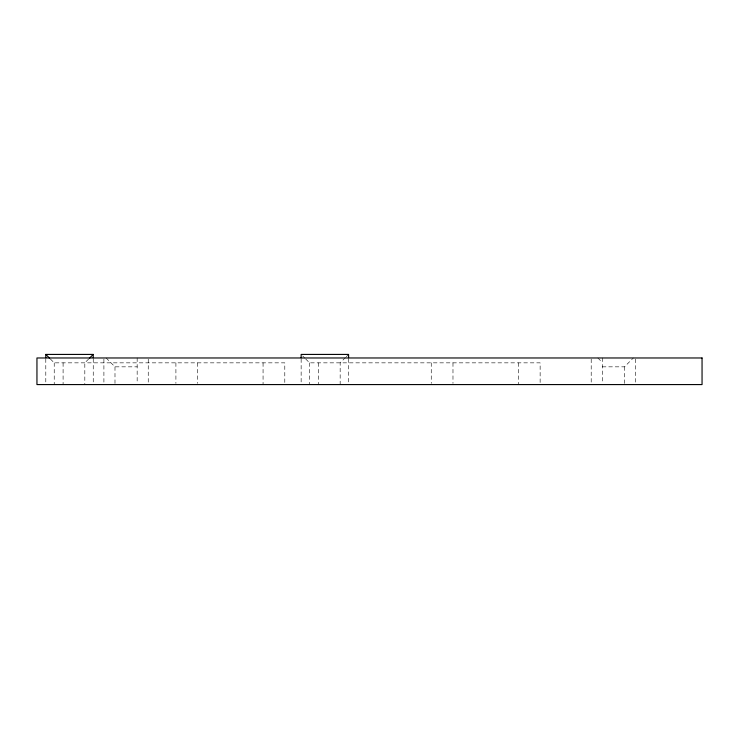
<?xml version="1.0" encoding="UTF-8"?>
<svg xmlns="http://www.w3.org/2000/svg" width="739" height="739" viewBox="0 0 739 739"><rect width="100%" height="100%" fill="white"/><g stroke="black" fill="none" stroke-linecap="round" stroke-linejoin="round"><path stroke-width="0.55" stroke-dasharray="3.69 2.77" d="M88.643 359.015L84.819 362.849L84.819 384.576M345.529 357.491L340.162 362.849L340.162 384.576M346.295 356.725L348.586 354.424M602.285 366.84L624.455 366.84L633.323 357.972M50.391 359.015L54.224 362.849L284.792 362.849L284.792 384.576M305.743 359.015L309.567 362.849L540.135 362.849L540.135 384.576M106.12 357.972L114.988 366.84L137.158 366.84M597.851 357.972L602.285 362.406M302.676 355.958L304.976 358.258M635.54 359.08L635.54 383.467M624.455 366.84L624.455 383.467M602.285 357.972L602.285 383.467M591.2 359.08L591.2 384.576M518.409 362.849L518.409 384.576M452.979 362.849L452.979 383.43M431.253 362.849L431.253 383.43M348.586 358.895L348.586 383.458M318.435 362.849L318.435 384.576M309.567 362.849L309.567 384.576M301.142 358.895L301.142 383.458M263.066 362.849L263.066 384.576M197.636 362.849L197.636 383.43M175.91 362.849L175.91 383.43M148.243 359.08L148.243 384.576M137.158 357.972L137.158 383.467M114.988 366.84L114.988 383.467M103.903 359.08L103.903 384.576M93.243 358.895L93.243 383.458M63.092 362.849L63.092 384.576M54.224 362.849L54.224 384.576M45.8 358.895L45.8 383.458"/><path stroke-width="1.11" d="M89.41 358.258L93.243 354.424L93.243 357.778M45.8 357.778L45.8 354.424L93.243 354.424M45.8 354.424L49.624 358.258M348.586 357.778L348.586 354.424L301.142 354.424L301.142 357.778M702.05 357.972L36.95 357.972L36.95 384.576L702.05 384.576L702.05 357.972"/></g></svg>
